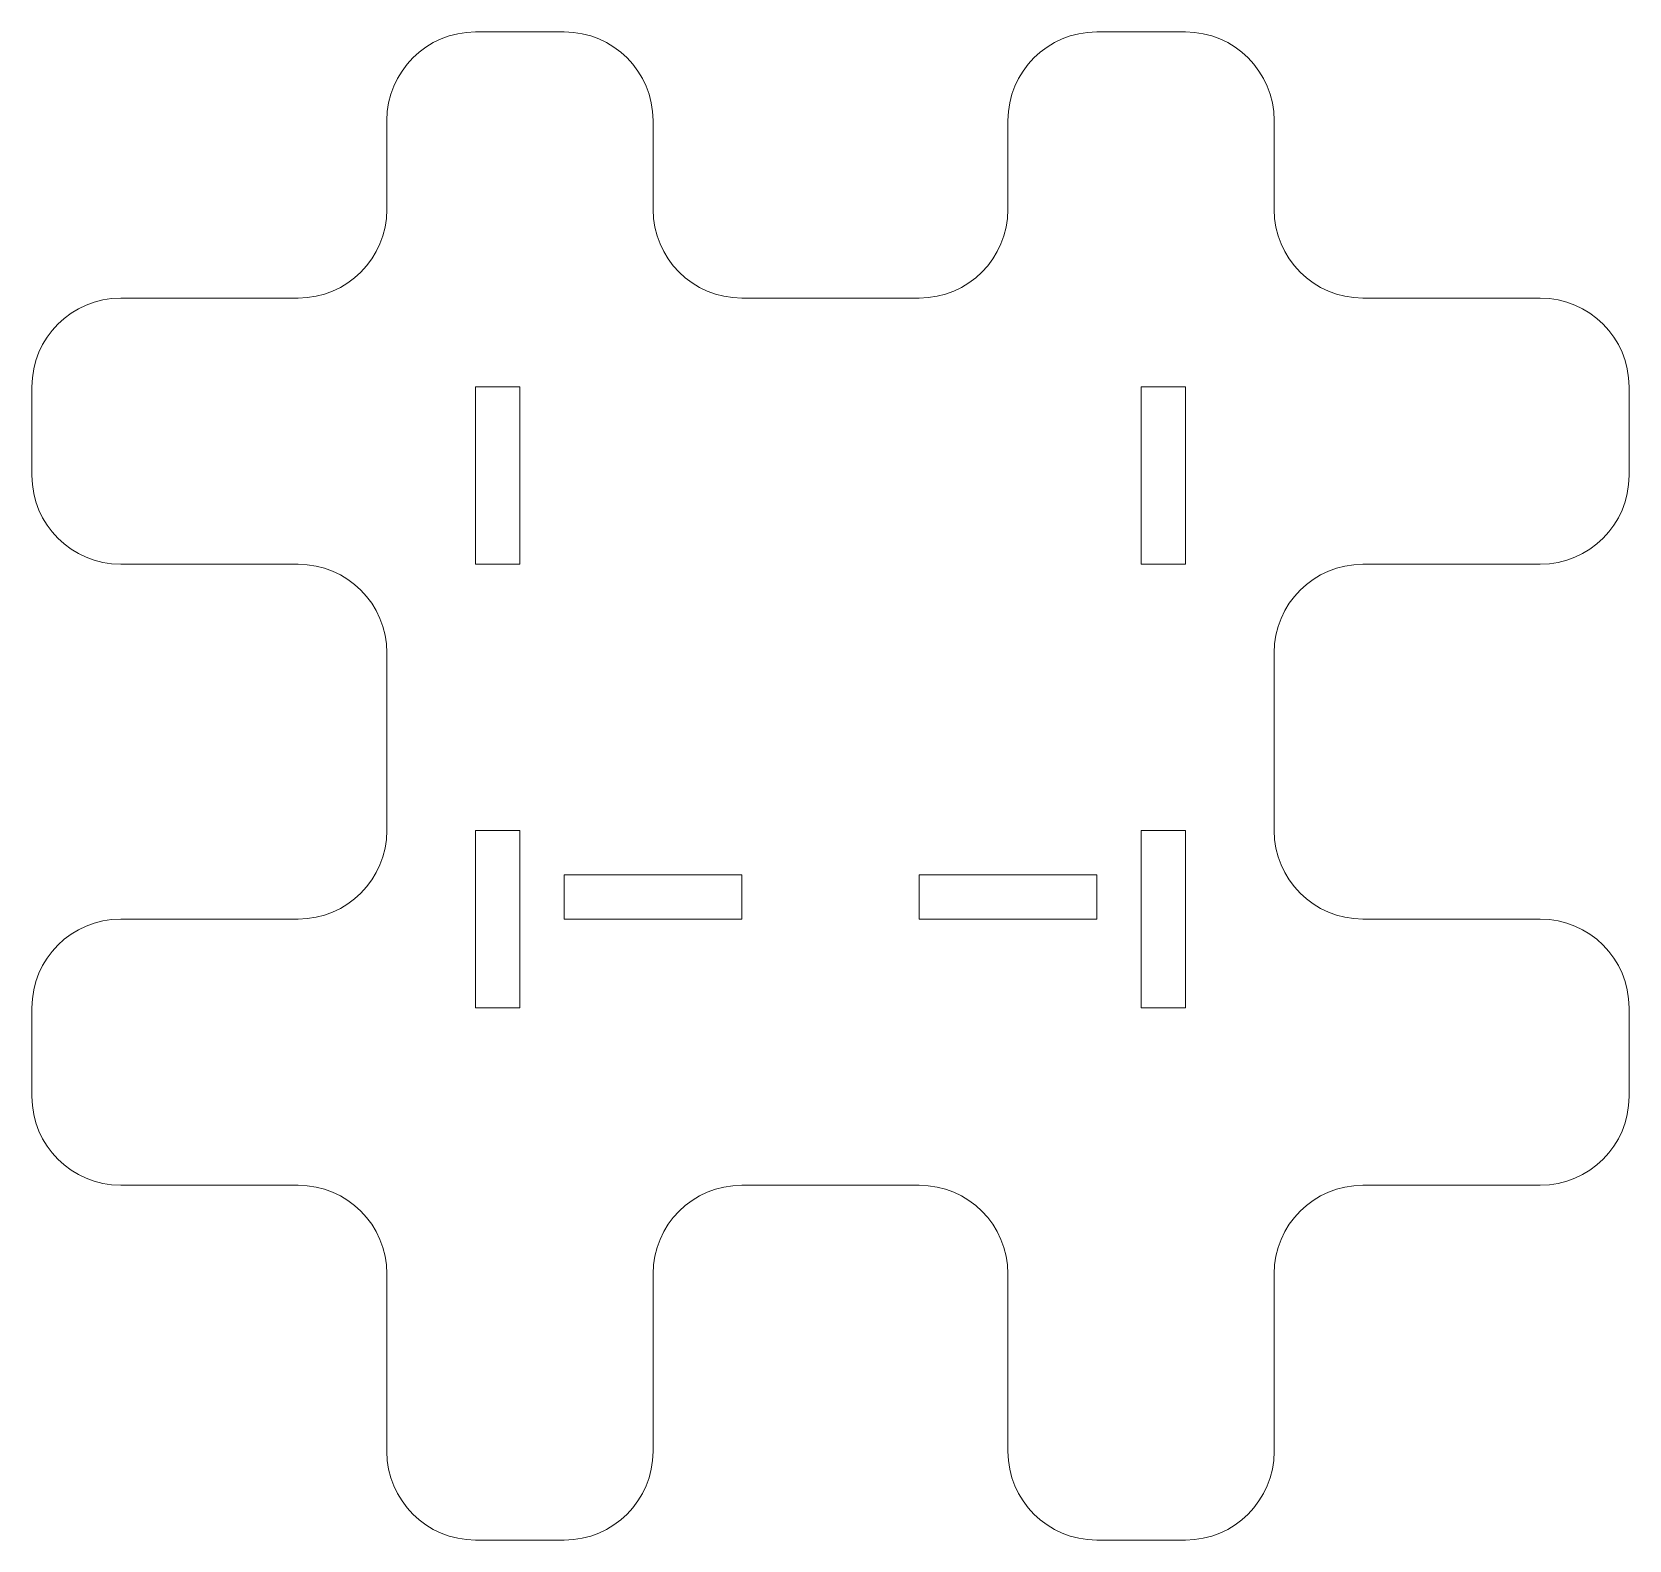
# Model space of a CAD drawing. Header units: millimetres. Extents: x -40 to 140, y -40 to 130.
import ezdxf

# ---------------------------------------------------------------- set-up
doc = ezdxf.new("R2010")
doc.units = ezdxf.units.MM
doc.layers.get('0').update_dxf_attribs({"linetype": 'CONTINUOUS', "lineweight": 0})

msp = doc.modelspace()

# ---------------------------------------------------------------- linework, layer by layer
for p, q in [((10, 130), (20, 130)), ((80, 130), (90, 130)), ((0, 110), (0, 120)), ((30, 120), (30, 110)), ((70, 110), (70, 120)), ((100, 120), (100, 110)), ((-30, 100), (-20, 100)), ((-20, 100), (-10, 100)), ((40, 100), (60, 100)), ((110, 100), (120, 100)), ((130, 100), (120, 100)), ((-40, 80), (-40, 90)), ((10, 90), (10, 70)), ((10, 90), (15, 90)), ((15, 90), (15, 70)), ((85, 90), (85, 70)), ((90, 90), (85, 90)), ((90, 90), (90, 70)), ((140, 90), (140, 80)), ((-20, 70), (-30, 70)), ((-10, 70), (-20, 70)), ((15, 70), (10, 70)), ((85, 70), (90, 70)), ((120, 70), (110, 70)), ((120, 70), (130, 70)), ((0, 40), (0, 60)), ((100, 60), (100, 40)), ((10, 40), (10, 20)), ((10, 40), (15, 40)), ((15, 40), (15, 20)), ((85, 40), (85, 20)), ((90, 40), (85, 40)), ((90, 40), (90, 20)), ((20, 35), (40, 35)), ((20, 30), (20, 35)), ((40, 35), (40, 30)), ((60, 35), (80, 35)), ((60, 30), (60, 35)), ((80, 35), (80, 30)), ((-30, 30), (-20, 30)), ((-20, 30), (-10, 30)), ((20, 30), (40, 30)), ((60, 30), (80, 30)), ((110, 30), (120, 30)), ((130, 30), (120, 30)), ((-40, 10), (-40, 20)), ((15, 20), (10, 20)), ((85, 20), (90, 20)), ((140, 20), (140, 10)), ((-20, 0), (-30, 0)), ((-10, 0), (-20, 0)), ((60, 0), (40, 0)), ((120, 0), (110, 0)), ((120, 0), (130, 0)), ((0, -20), (0, -10)), ((30, -10), (30, -20)), ((70, -20), (70, -10)), ((100, -10), (100, -20)), ((0, -20), (0, -30)), ((30, -30), (30, -20)), ((70, -20), (70, -30)), ((100, -30), (100, -20)), ((0, -30), (0, -30)), ((20, -40), (10, -40)), ((90, -40), (80, -40))]:
    msp.add_line(p, q)
for centre, start, end in [((10, 120), 90, 180), ((20, 120), 0, 90), ((80, 120), 90, 180), ((90, 120), 0, 90), ((-10, 110), 270, 0), ((40, 110), 180, 270), ((60, 110), 270, 0), ((110, 110), 180, 270), ((-30, 90), 90, 180), ((130, 90), 0, 90), ((-30, 80), 180, 270), ((130, 80), 270, 0), ((-10, 60), 0, 90), ((110, 60), 90, 180), ((-10, 40), 270, 0), ((110, 40), 180, 270), ((-30, 20), 90, 180), ((130, 20), 0, 90), ((-30, 10), 180, 270), ((130, 10), 270, 0), ((-10, -10), 0, 90), ((40, -10), 90, 180), ((60, -10), 0, 90), ((110, -10), 90, 180), ((10, -30), 180, 270), ((20, -30), 270, 0), ((80, -30), 180, 270), ((90, -30), 270, 0)]:
    msp.add_arc(centre, 10, start, end)

doc.saveas('drawing.dxf')
